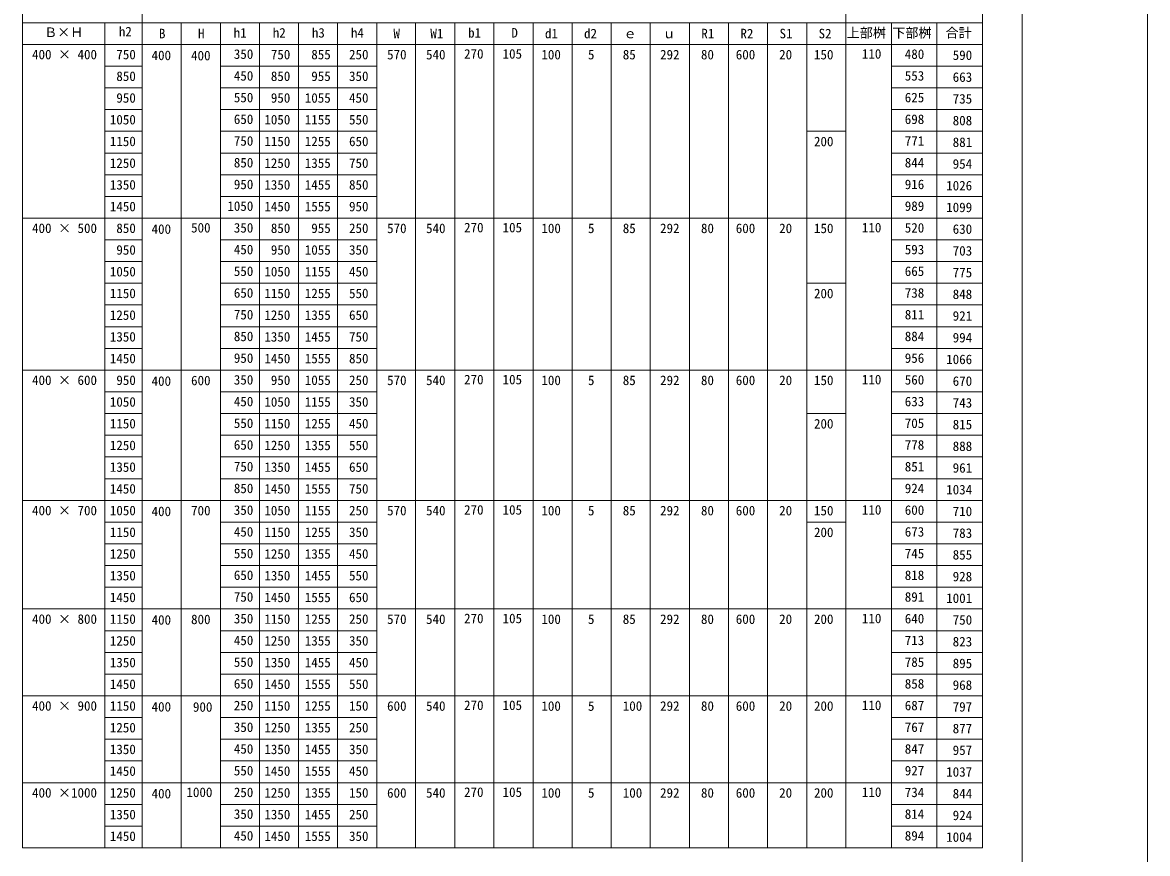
# Model space of a CAD drawing. Units: millimetres, scale not verified. Extents: x 63886 to 97934, y 3628 to 26930.
# Drawn here: x 80788 to 86382, y 5796 to 9930 of the extents above; entities that cross this region are included whole.
import ezdxf
from ezdxf.enums import TextEntityAlignment as Align

# ---------------------------------------------------------------- set-up
doc = ezdxf.new("R2010")
doc.units = ezdxf.units.MM
doc.header["$LTSCALE"] = 30
for name, color, linetype, lineweight in [('0_2', 7, 'Continuous', 13), ('図枠', 7, 'Continuous', 13), ('寸法表', 7, 'Continuous', 13)]:
    doc.layers.add(name, color=color, linetype=linetype, lineweight=lineweight)
doc.styles.add('ＭＳ ゴシック', font='')
doc.styles.get('ＭＳ ゴシック').set_extended_font_data('MS Gothic')

msp = doc.modelspace()

# ---------------------------------------------------------------- linework, layer by layer
at = {"layer": '0_2', "color": 1}
msp.add_line((86381.5, 13082.38), (86381.5, 3628.18), dxfattribs=at)
at = {"layer": '図枠', "lineweight": 20}
msp.add_line((85757.74, 4414.85), (85757.74, 11307.71), dxfattribs=at)
at = {"layer": '寸法表'}
for p, q in [((80787.79, 10144.71), (80787.79, 5824.71)), ((81382.79, 10144.71), (81382.79, 5824.71)), ((84881.25, 10144.71), (84881.25, 5824.71)), ((85561.65, 10144.71), (85561.65, 5824.71)), ((80787.79, 9928.7), (85561.65, 9928.7)), ((81197.79, 5824.71), (81197.79, 9928.7)), ((81577.19, 9928.7), (81577.19, 5824.71)), ((81771.59, 9928.7), (81771.59, 5824.71)), ((81965.99, 9928.7), (81965.99, 5824.71)), ((82160.39, 9928.7), (82160.39, 5824.71)), ((82354.78, 9928.7), (82354.78, 5824.71)), ((82549.11, 9928.7), (82549.11, 5824.71)), ((82742.28, 9928.7), (82742.28, 5824.71)), ((82937.33, 9928.7), (82937.33, 5824.71)), ((83131.73, 9928.7), (83131.73, 5824.71)), ((83326.13, 9928.7), (83326.13, 5824.71)), ((83520.53, 9928.7), (83520.53, 5824.71)), ((83714.86, 9928.7), (83714.86, 5824.71)), ((83909.26, 9928.7), (83909.26, 5824.71)), ((84103.66, 9928.7), (84103.66, 5824.71)), ((84298.06, 9928.7), (84298.06, 5824.71)), ((84492.46, 9928.7), (84492.46, 5824.71)), ((84686.86, 9928.7), (84686.86, 5824.71)), ((85108.05, 9928.7), (85108.05, 5824.71)), ((85334.85, 9928.7), (85334.85, 5824.71)), ((80787.79, 9820.71), (85561.65, 9820.71)), ((81382.79, 9712.71), (81197.79, 9712.71)), ((81771.59, 9712.71), (82549.11, 9712.71)), ((85108.05, 9712.71), (85561.65, 9712.71)), ((81382.79, 9604.71), (81197.79, 9604.71)), ((81771.59, 9604.71), (82549.11, 9604.71)), ((85108.05, 9604.71), (85561.65, 9604.71)), ((81382.79, 9496.71), (81197.79, 9496.71)), ((81771.59, 9496.71), (82549.11, 9496.71)), ((85108.05, 9496.71), (85561.65, 9496.71)), ((81382.79, 9388.71), (81197.79, 9388.71)), ((81771.59, 9388.71), (82549.11, 9388.71)), ((84881.25, 9388.71), (84686.86, 9388.71)), ((85108.05, 9388.71), (85561.65, 9388.71)), ((81197.79, 9280.71), (81382.79, 9280.71)), ((82549.11, 9280.71), (81771.59, 9280.71)), ((85561.65, 9280.71), (85108.05, 9280.71)), ((81197.79, 9172.71), (81382.79, 9172.71)), ((82549.11, 9172.71), (81771.59, 9172.71)), ((85561.65, 9172.71), (85108.05, 9172.71)), ((81197.79, 9064.71), (81382.79, 9064.71)), ((82549.11, 9064.71), (81771.59, 9064.71)), ((85561.65, 9064.71), (85108.05, 9064.71)), ((80787.79, 8956.71), (85561.65, 8956.71)), ((81197.79, 8848.71), (81382.79, 8848.71)), ((82549.11, 8848.71), (81771.59, 8848.71)), ((85561.65, 8848.71), (85108.05, 8848.71)), ((81197.79, 8740.71), (81382.79, 8740.71)), ((81771.59, 8740.71), (82549.11, 8740.71)), ((85561.65, 8740.71), (85108.05, 8740.71)), ((81197.79, 8632.71), (81382.79, 8632.71)), ((81771.59, 8632.71), (82549.11, 8632.71)), ((84881.25, 8632.71), (84686.86, 8632.71)), ((85561.65, 8632.71), (85108.05, 8632.71)), ((81197.79, 8524.71), (81382.79, 8524.71)), ((81771.59, 8524.71), (82549.11, 8524.71)), ((85561.65, 8524.71), (85108.05, 8524.71)), ((81197.79, 8416.71), (81382.79, 8416.71)), ((81771.59, 8416.71), (82549.11, 8416.71)), ((85561.65, 8416.71), (85108.05, 8416.71)), ((81197.79, 8308.71), (81382.79, 8308.71)), ((81771.59, 8308.71), (82549.11, 8308.71)), ((85561.65, 8308.71), (85108.05, 8308.71)), ((80787.79, 8200.71), (85561.65, 8200.71)), ((81197.79, 8092.71), (81382.79, 8092.71)), ((81771.59, 8092.71), (82549.11, 8092.71)), ((85561.65, 8092.71), (85108.05, 8092.71)), ((81197.79, 7984.71), (81382.79, 7984.71)), ((81771.59, 7984.71), (82549.11, 7984.71)), ((84881.25, 7984.71), (84686.86, 7984.71)), ((85561.65, 7984.71), (85108.05, 7984.71)), ((81197.79, 7876.71), (81382.79, 7876.71)), ((81771.59, 7876.71), (82549.11, 7876.71)), ((85561.65, 7876.71), (85108.05, 7876.71)), ((81197.79, 7768.71), (81382.79, 7768.71)), ((81771.59, 7768.71), (82549.11, 7768.71)), ((85561.65, 7768.71), (85108.05, 7768.71)), ((81197.79, 7660.71), (81382.79, 7660.71)), ((81771.59, 7660.71), (82549.11, 7660.71)), ((85561.65, 7660.71), (85108.05, 7660.71)), ((80787.79, 7552.71), (85561.65, 7552.71)), ((81197.79, 7444.71), (81382.79, 7444.71)), ((81771.59, 7444.71), (82549.11, 7444.71)), ((84881.25, 7444.71), (84686.86, 7444.71)), ((85561.65, 7444.71), (85108.05, 7444.71)), ((81197.79, 7336.71), (81382.79, 7336.71)), ((81771.59, 7336.71), (82549.11, 7336.71)), ((85561.65, 7336.71), (85108.05, 7336.71)), ((81197.79, 7228.71), (81382.79, 7228.71)), ((81771.59, 7228.71), (82549.11, 7228.71)), ((85561.65, 7228.71), (85108.05, 7228.71)), ((81197.79, 7120.71), (81382.79, 7120.71)), ((81771.59, 7120.71), (82549.11, 7120.71)), ((85561.65, 7120.71), (85108.05, 7120.71)), ((80787.79, 7012.71), (85561.65, 7012.71)), ((81197.79, 6904.71), (81382.79, 6904.71)), ((81771.59, 6904.71), (82549.11, 6904.71)), ((85108.05, 6904.71), (85561.65, 6904.71)), ((81197.79, 6796.71), (81382.79, 6796.71)), ((81771.59, 6796.71), (82549.11, 6796.71)), ((85108.05, 6796.71), (85561.65, 6796.71)), ((81197.79, 6688.71), (81382.79, 6688.71)), ((81771.59, 6688.71), (82549.11, 6688.71)), ((85108.05, 6688.71), (85561.65, 6688.71)), ((85561.65, 6580.71), (80787.79, 6580.71)), ((81197.79, 6472.71), (81382.79, 6472.71)), ((82549.11, 6472.71), (81771.59, 6472.71)), ((85561.65, 6472.71), (85108.05, 6472.71)), ((81197.79, 6364.71), (81382.79, 6364.71)), ((82549.11, 6364.71), (81771.59, 6364.71)), ((85561.65, 6364.71), (85108.05, 6364.71)), ((81197.79, 6256.71), (81382.79, 6256.71)), ((82549.11, 6256.71), (81771.59, 6256.71)), ((85561.65, 6256.71), (85108.05, 6256.71)), ((80787.79, 6148.71), (85561.65, 6148.71)), ((81197.79, 6040.71), (81382.79, 6040.71)), ((81771.59, 6040.71), (82549.11, 6040.71)), ((85561.65, 6040.71), (85108.05, 6040.71)), ((81197.79, 5932.71), (81382.79, 5932.71)), ((81771.59, 5932.71), (82549.11, 5932.71)), ((85561.65, 5932.71), (85108.05, 5932.71)), ((80787.79, 5824.71), (85561.65, 5824.71))]:
    msp.add_line(p, q, dxfattribs=at)

# ---------------------------------------------------------------- texts
at = {"layer": '寸法表', "style": 'ＭＳ ゴシック'}
msp.add_text('Ｂ×Ｈ', height=47.47, dxfattribs=at).set_placement((80992.79, 9843.28), align=Align.BOTTOM_CENTER)
for s, p in [('h2', (81266.58, 9846.49)), ('h1', (81837.62, 9840.65)), ('h2', (82032.02, 9840.65)), ('h3', (82226.42, 9840.65)), ('h4', (82420.81, 9840.65)), ('b1', (83003.37, 9840.65)), ('D', (83218.6, 9840.65)), ('上部桝', (84886.32, 9840.65)), ('下部桝', (85113.12, 9840.65)), ('合計', (85377.42, 9840.65)), ('B', (81466.26, 9836.9)), ('H', (81660.67, 9836.9)), ('W', (82632.01, 9836.9)), ('W1', (82815.55, 9836.9)), ('d1', (83385.4, 9836.9)), ('d2', (83579.8, 9836.9)), ('ｅ', (83776.37, 9836.9)), ('ｕ', (83970.77, 9836.9)), ('R1', (84162.94, 9836.9)), ('R2', (84357.34, 9836.9)), ('S1', (84551.73, 9836.9)), ('S2', (84746.13, 9836.9)), ('400 × 400', (80835.29, 9732.65)), (' 750', (81222.07, 9732.65)), ('400', (81429.58, 9728.43)), (' 350', (81806.25, 9734.73)), (' 750', (81990.27, 9732.65)), (' 250', (82379.07, 9732.65)), ('570', (82600.53, 9732.1)), ('540', (82794.28, 9732.1)), ('270', (82983.31, 9735.85)), ('105', (83174.77, 9735.85)), ('100', (83367.79, 9732.1)), ('5', (83599.37, 9732.1)), ('85', (83772.42, 9732.1)), ('292', (83957.9, 9732.1)), ('80', (84161.22, 9732.1)), ('600', (84334.34, 9732.1)), ('20', (84550.02, 9732.1)), ('150', (84723.14, 9732.1)), ('110', (84961.41, 9735.85)), ('480', (85174.58, 9734.73)), ('400', (81625.96, 9727.36)), (' 850', (81222.07, 9624.65)), (' 450', (81806.25, 9626.73)), (' 850', (81990.27, 9624.65)), (' 350', (82379.07, 9624.65)), ('553', (85174.58, 9626.73)), (' 950', (81222.07, 9516.65)), (' 550', (81806.25, 9518.73)), (' 950', (81990.27, 9516.65)), (' 450', (82379.07, 9516.64)), ('625', (85174.58, 9518.73)), ('1050', (81222.07, 9408.65)), (' 650', (81806.25, 9410.73)), ('1050', (81990.27, 9408.65)), (' 550', (82379.07, 9408.64)), ('698', (85174.58, 9410.73)), ('1150', (81222.07, 9300.65)), (' 750', (81806.25, 9302.73)), ('1150', (81990.27, 9300.65)), (' 650', (82379.07, 9300.64)), ('200', (84723.14, 9300.1)), ('771', (85174.58, 9302.73)), ('1250', (81222.07, 9192.65)), (' 850', (81806.25, 9194.73)), ('1250', (81990.27, 9192.65)), (' 750', (82379.07, 9192.64)), ('844', (85174.58, 9194.73)), ('1350', (81222.07, 9084.65)), (' 950', (81806.25, 9086.73)), ('1350', (81990.27, 9084.65)), (' 850', (82379.07, 9084.63)), ('916', (85174.58, 9086.73)), ('1450', (81222.07, 8976.65)), ('1050', (81806.25, 8978.73)), ('1450', (81990.27, 8976.65)), (' 950', (82379.07, 8976.63)), ('989', (85174.58, 8978.73)), ('400 × 500', (80835.29, 8868.65)), (' 850', (81222.07, 8868.65)), ('400', (81429.58, 8864.43)), ('500', (81625.96, 8871.08)), (' 350', (81806.25, 8870.74)), (' 850', (81990.27, 8868.65)), (' 250', (82379.07, 8868.65)), ('570', (82600.53, 8868.11)), ('540', (82794.28, 8868.11)), ('270', (82983.31, 8871.85)), ('105', (83174.77, 8871.85)), ('100', (83367.79, 8868.11)), ('5', (83599.37, 8868.11)), ('85', (83772.42, 8868.11)), ('292', (83957.9, 8868.11)), ('80', (84161.22, 8868.11)), ('600', (84334.34, 8868.11)), ('20', (84550.02, 8868.11)), ('150', (84723.14, 8868.11)), ('110', (84961.41, 8871.85)), ('520', (85174.58, 8870.73)), (' 950', (81222.07, 8760.65)), (' 450', (81806.25, 8762.74)), (' 950', (81990.27, 8760.65)), (' 350', (82379.07, 8760.65)), ('593', (85174.58, 8762.73)), ('1050', (81222.07, 8652.65)), (' 550', (81806.25, 8654.74)), ('1050', (81990.27, 8652.65)), (' 450', (82379.07, 8652.65)), ('665', (85174.58, 8654.73)), ('1150', (81222.07, 8544.65)), (' 650', (81806.25, 8546.74)), ('1150', (81990.27, 8544.65)), (' 550', (82379.07, 8544.64)), ('200', (84723.14, 8544.11)), ('738', (85174.58, 8546.73)), ('1250', (81222.07, 8436.65)), (' 750', (81806.25, 8438.74)), ('1250', (81990.27, 8436.65)), (' 650', (82379.07, 8436.64)), ('811', (85174.58, 8438.73)), (' 850', (81806.25, 8330.74)), ('884', (85174.58, 8330.73)), ('1350', (81222.07, 8328.65)), ('1350', (81990.27, 8328.65)), (' 750', (82379.07, 8328.64)), ('1450', (81222.07, 8220.65)), (' 950', (81806.25, 8222.74)), ('1450', (81990.27, 8220.65)), (' 850', (82379.07, 8220.64)), ('956', (85174.58, 8222.74)), ('400 × 600', (80835.29, 8112.65)), (' 950', (81222.07, 8112.65)), ('400', (81429.58, 8108.43)), ('600', (81625.96, 8111.39)), (' 350', (81806.25, 8114.74)), (' 950', (81990.27, 8112.65)), (' 250', (82379.07, 8112.65)), ('570', (82600.53, 8112.11)), ('540', (82794.28, 8112.11)), ('270', (82983.31, 8115.85)), ('105', (83174.77, 8115.85)), ('100', (83367.79, 8112.11)), ('5', (83599.37, 8112.11)), ('85', (83772.42, 8112.11)), ('292', (83957.9, 8112.11)), ('80', (84161.22, 8112.11)), ('600', (84334.34, 8112.11)), ('20', (84550.02, 8112.11)), ('150', (84723.14, 8112.11)), ('110', (84961.41, 8115.85)), ('560', (85174.58, 8114.73)), ('1050', (81222.07, 8004.65)), (' 450', (81806.25, 8006.74)), ('1050', (81990.27, 8004.65)), (' 350', (82379.07, 8004.65)), ('633', (85174.58, 8006.73)), ('1150', (81222.07, 7896.65)), (' 550', (81806.25, 7898.74)), ('1150', (81990.27, 7896.65)), (' 450', (82379.07, 7896.64)), ('200', (84723.14, 7896.11)), ('705', (85174.58, 7898.73)), ('1250', (81222.07, 7788.65)), (' 650', (81806.25, 7790.74)), ('1250', (81990.27, 7788.65)), (' 550', (82379.07, 7788.64)), ('778', (85174.58, 7790.73)), ('1350', (81222.07, 7680.66)), (' 750', (81806.25, 7682.74)), ('1350', (81990.27, 7680.66)), (' 650', (82379.07, 7680.64)), ('851', (85174.58, 7682.73)), ('1450', (81222.07, 7572.66)), (' 850', (81806.25, 7574.74)), ('1450', (81990.27, 7572.66)), (' 750', (82379.07, 7572.64)), ('924', (85174.58, 7574.74)), ('400 × 700', (80835.29, 7464.65)), ('1050', (81222.07, 7464.65)), ('400', (81429.58, 7460.43)), ('700', (81625.96, 7464.23)), (' 350', (81806.25, 7466.74)), ('1050', (81990.27, 7464.65)), (' 250', (82379.07, 7464.65)), ('570', (82600.53, 7464.11)), ('540', (82794.28, 7464.11)), ('270', (82983.31, 7467.85)), ('105', (83174.77, 7467.85)), ('100', (83367.79, 7464.11)), ('5', (83599.37, 7464.11)), ('85', (83772.42, 7464.11)), ('292', (83957.9, 7464.11)), ('80', (84161.22, 7464.11)), ('600', (84334.34, 7464.11)), ('20', (84550.02, 7464.11)), ('150', (84723.14, 7464.11)), ('110', (84961.41, 7467.85)), ('600', (85174.58, 7466.73)), ('1150', (81222.07, 7356.66)), (' 450', (81806.25, 7358.74)), ('1150', (81990.27, 7356.66)), (' 350', (82379.07, 7356.65)), ('200', (84723.14, 7356.11)), ('673', (85174.58, 7358.73)), ('1250', (81222.07, 7248.66)), (' 550', (81806.25, 7250.74)), ('1250', (81990.27, 7248.66)), (' 450', (82379.07, 7248.64)), ('745', (85174.58, 7250.73)), ('1350', (81222.07, 7140.66)), (' 650', (81806.25, 7142.74)), ('1350', (81990.27, 7140.66)), (' 550', (82379.07, 7140.64)), ('818', (85174.58, 7142.73)), ('1450', (81222.07, 7032.66)), (' 750', (81806.25, 7034.74)), ('1450', (81990.27, 7032.66)), (' 650', (82379.07, 7032.64)), ('891', (85174.58, 7034.73)), ('400 × 800', (80835.29, 6924.65)), ('1150', (81222.07, 6924.66)), ('400', (81429.58, 6920.43)), ('800', (81625.96, 6923.07)), (' 350', (81806.25, 6926.74)), ('1150', (81990.27, 6924.66)), (' 250', (82379.07, 6924.65)), ('570', (82600.53, 6924.11)), ('540', (82794.28, 6924.11)), ('270', (82983.31, 6927.85)), ('105', (83174.77, 6927.85)), ('100', (83367.79, 6924.11)), ('5', (83599.37, 6924.11)), ('85', (83772.42, 6924.11)), ('292', (83957.9, 6924.11)), ('80', (84161.22, 6924.11)), ('600', (84334.34, 6924.11)), ('20', (84550.02, 6924.11)), ('200', (84723.14, 6924.11)), ('110', (84961.41, 6927.85)), ('640', (85174.58, 6926.73)), ('1250', (81222.07, 6816.66)), (' 450', (81806.25, 6818.74)), ('1250', (81990.27, 6816.66)), (' 350', (82379.07, 6816.65)), ('713', (85174.58, 6818.73)), ('1350', (81222.07, 6708.66)), (' 550', (81806.25, 6710.74)), ('1350', (81990.27, 6708.66)), (' 450', (82379.07, 6708.64)), ('785', (85174.58, 6710.73)), ('1450', (81222.07, 6600.66)), (' 650', (81806.25, 6602.74)), ('1450', (81990.27, 6600.66)), (' 550', (82379.07, 6600.64)), ('858', (85174.58, 6602.73)), ('400 × 900', (80835.29, 6492.65)), ('1150', (81222.07, 6492.66)), ('400', (81429.58, 6488.43)), (' 900', (81602.91, 6487.37)), (' 250', (81806.25, 6494.74)), ('1150', (81990.27, 6492.66)), (' 150', (82379.07, 6492.65)), ('600', (82600.53, 6492.11)), ('540', (82794.28, 6492.11)), ('270', (82983.31, 6495.85)), ('105', (83174.77, 6495.85)), ('100', (83367.79, 6492.11)), ('5', (83599.37, 6492.11)), ('100', (83772.42, 6492.11)), ('292', (83957.9, 6492.11)), ('80', (84161.22, 6492.11)), ('600', (84334.34, 6492.11)), ('20', (84550.02, 6492.11)), ('200', (84723.14, 6492.11)), ('110', (84961.41, 6495.85)), ('687', (85174.58, 6494.73)), ('1250', (81222.07, 6384.66)), (' 350', (81806.25, 6386.74)), ('1250', (81990.27, 6384.66)), (' 250', (82379.07, 6384.65)), ('767', (85174.58, 6386.74)), ('1350', (81222.07, 6276.66)), (' 450', (81806.25, 6278.74)), ('1350', (81990.27, 6276.66)), (' 350', (82379.07, 6276.65)), ('847', (85174.58, 6278.74)), ('1450', (81222.07, 6168.66)), (' 550', (81806.25, 6170.74)), ('1450', (81990.27, 6168.66)), (' 450', (82379.07, 6168.65)), ('927', (85174.58, 6170.74)), ('400 ×1000', (80835.29, 6060.66)), ('1250', (81222.07, 6060.65)), ('400', (81429.58, 6056.43)), ('1000', (81602.91, 6063.09)), (' 250', (81806.25, 6062.74)), ('1250', (81990.27, 6060.65)), (' 150', (82379.07, 6060.65)), ('600', (82600.53, 6060.11)), ('540', (82794.28, 6060.11)), ('270', (82983.31, 6063.85)), ('105', (83174.77, 6063.85)), ('100', (83367.79, 6060.11)), ('5', (83599.37, 6060.11)), ('100', (83772.42, 6060.11)), ('292', (83957.9, 6060.11)), ('80', (84161.22, 6060.11)), ('600', (84334.34, 6060.11)), ('20', (84550.02, 6060.11)), ('200', (84723.14, 6060.11)), ('110', (84961.41, 6063.85)), ('734', (85174.58, 6062.74)), ('1350', (81222.07, 5952.66)), (' 350', (81806.25, 5954.74)), ('1350', (81990.27, 5952.66)), (' 250', (82379.07, 5952.65)), ('814', (85174.58, 5954.74)), ('1450', (81222.07, 5844.66)), (' 450', (81806.25, 5846.74)), ('1450', (81990.27, 5844.66)), (' 350', (82379.07, 5844.65)), ('894', (85174.58, 5846.74))]:
    msp.add_text(s, height=47.47, dxfattribs=at).set_placement(p, align=Align.BOTTOM_LEFT)
for s, p in [('855', (82320.55, 9732.65)), ('955', (82320.55, 9624.65)), ('1055', (82320.55, 9516.65)), ('1155', (82320.55, 9408.65)), ('1255', (82320.55, 9300.65)), ('1355', (82320.55, 9192.65)), ('1455', (82320.55, 9084.65)), ('1555', (82320.55, 8976.65)), ('955', (82320.55, 8868.65)), ('1055', (82320.55, 8760.65)), ('1155', (82320.55, 8652.65)), ('1255', (82320.55, 8544.65)), ('1355', (82320.55, 8436.65)), ('1455', (82320.55, 8328.65)), ('1555', (82320.55, 8220.65)), ('1055', (82320.55, 8112.65)), ('1155', (82320.55, 8004.65)), ('1255', (82320.55, 7896.65)), ('1355', (82320.55, 7788.65)), ('1455', (82320.55, 7680.66)), ('1555', (82320.55, 7572.66)), ('1155', (82320.55, 7464.65)), ('1255', (82320.55, 7356.66)), ('1355', (82320.55, 7248.66)), ('1455', (82320.55, 7140.66)), ('1555', (82320.55, 7032.66)), ('1255', (82320.55, 6924.66)), ('1355', (82320.55, 6816.66)), ('1455', (82320.55, 6708.66)), ('1555', (82320.55, 6600.66)), ('1255', (82320.55, 6492.66)), ('1355', (82320.55, 6384.66)), ('1455', (82320.55, 6276.66)), ('1555', (82320.55, 6168.66)), ('1355', (82320.55, 6060.65)), ('1455', (82320.55, 5952.66)), ('1555', (82320.55, 5844.66))]:
    msp.add_text(s, height=47.47, dxfattribs=at).set_placement(p, align=Align.BOTTOM_RIGHT)
for s, p in [('590', (85509.75, 9767.45)), ('663', (85509.75, 9658.34)), ('735', (85509.75, 9550.34)), ('808', (85509.75, 9442.34)), ('881', (85509.75, 9334.34)), ('954', (85509.75, 9226.34)), ('1026', (85509.75, 9118.34)), ('1099', (85509.75, 9010.34)), ('630', (85509.75, 8902.34)), ('703', (85509.75, 8794.34)), ('775', (85509.75, 8686.34)), ('848', (85509.75, 8578.34)), ('921', (85509.75, 8470.34)), ('994', (85509.75, 8362.34)), ('1066', (85509.75, 8254.34)), ('670', (85509.75, 8146.34)), ('743', (85509.75, 8038.34)), ('815', (85509.75, 7930.34)), ('888', (85509.75, 7822.34)), ('961', (85509.75, 7714.34)), ('1034', (85509.75, 7606.34)), ('710', (85509.75, 7498.34)), ('783', (85509.75, 7390.34)), ('855', (85509.75, 7282.34)), ('928', (85509.75, 7174.34)), ('1001', (85509.75, 7066.34)), ('750', (85509.75, 6958.34)), ('823', (85509.75, 6850.34)), ('895', (85509.75, 6742.34)), ('968', (85509.75, 6634.34)), ('797', (85509.75, 6526.34)), ('877', (85509.75, 6418.34)), ('957', (85509.75, 6310.34)), ('1037', (85509.75, 6202.34)), ('844', (85509.75, 6094.34)), ('924', (85509.75, 5986.34)), ('1004', (85509.75, 5878.34))]:
    msp.add_text(s, height=47.47, dxfattribs=at).set_placement(p, align=Align.MIDDLE_RIGHT)

doc.saveas('drawing.dxf')
